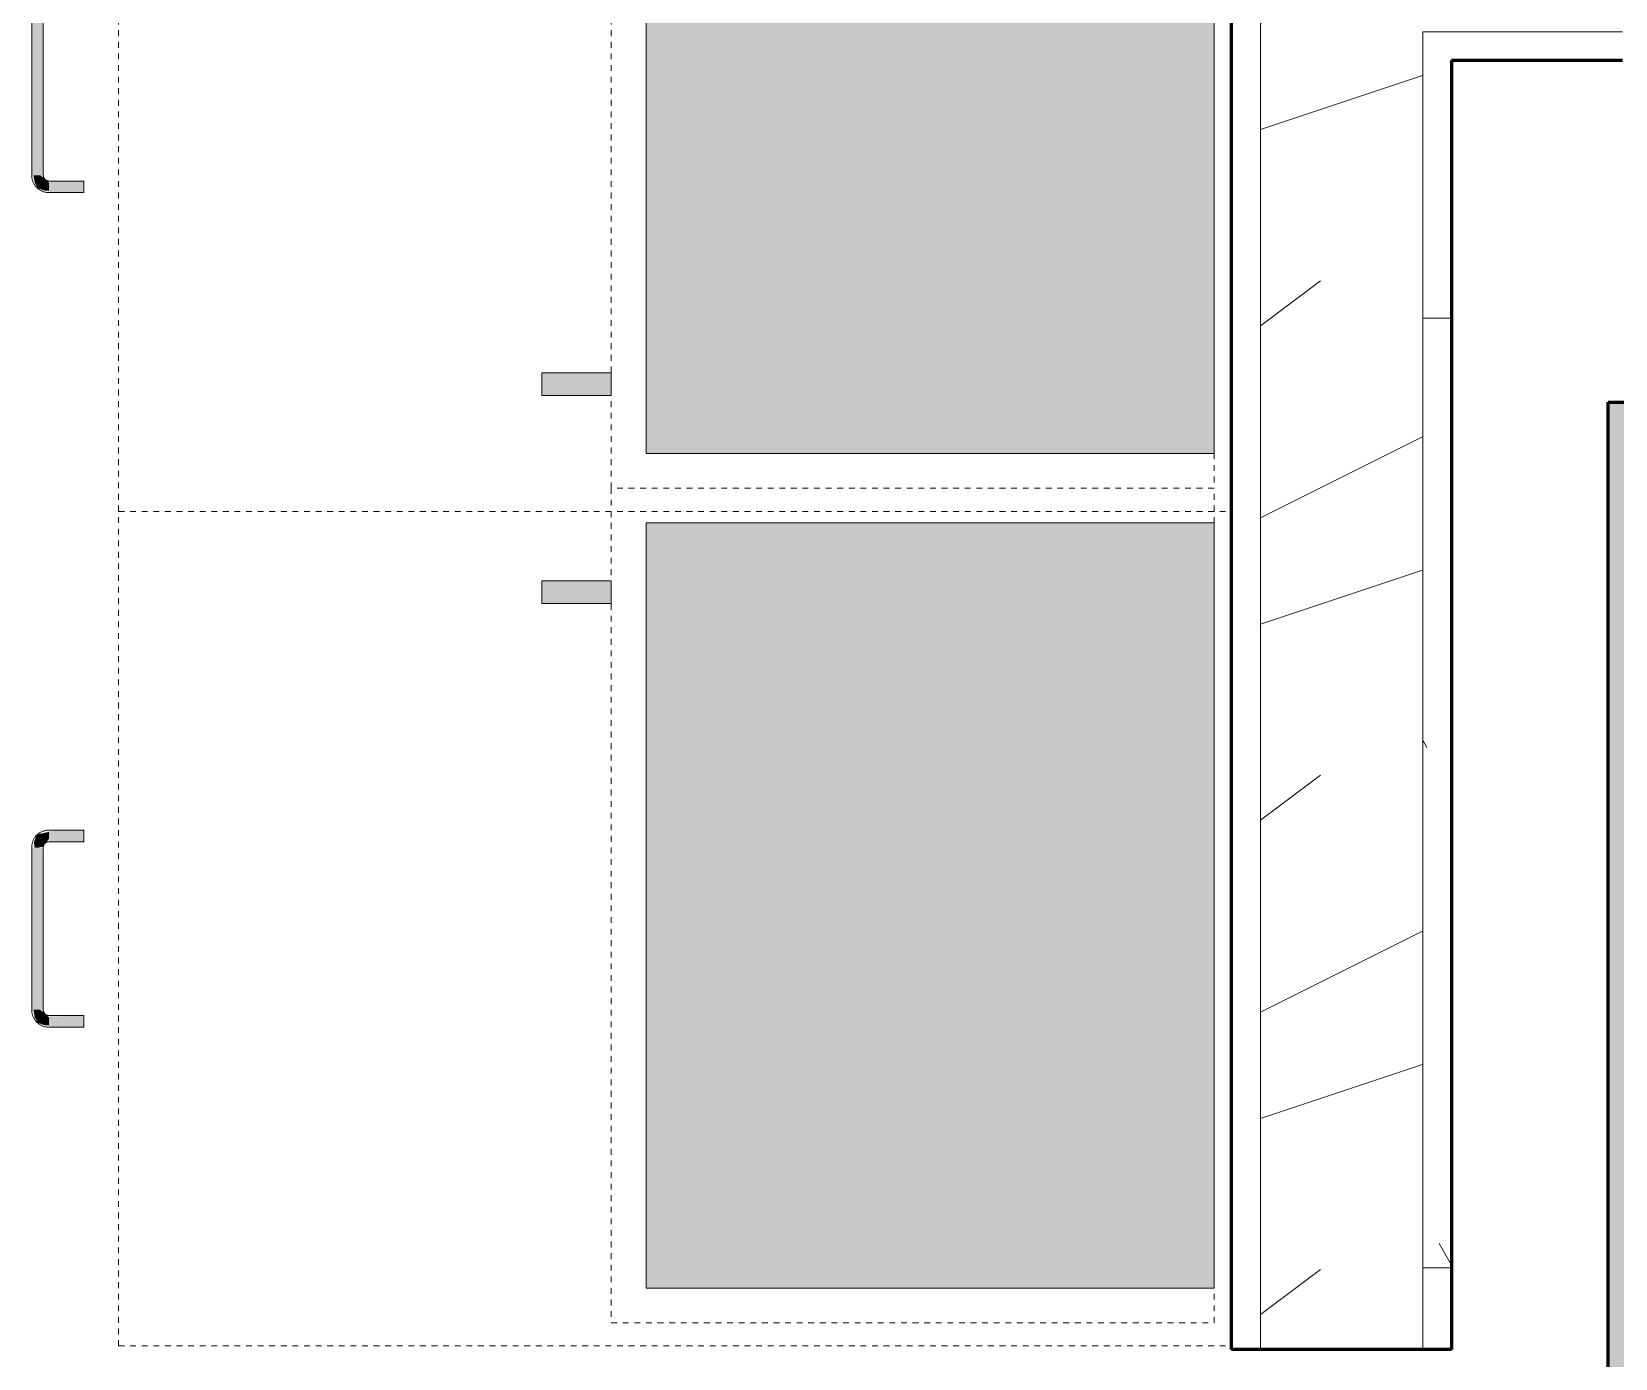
# Model space of a CAD drawing. Header units: inches. Extents: x -4169 to -1846, y 9706 to 12377.
# Drawn here: x -3542.12 to -3507.97, y 10017.9 to 10046.51 of the extents above; entities that cross this region are included whole.
import ezdxf

# ---------------------------------------------------------------- set-up
doc = ezdxf.new("R2010")
doc.units = ezdxf.units.IN
doc.header["$MEASUREMENT"] = 0
doc.linetypes.add('Dash', pattern=[0.25, 0.125, -0.125])
for name, color, linetype, lineweight in [('0-1', 7, 'Continuous', 5), ('0-2', 10, 'Continuous', 18), ('0-3', 253, 'Continuous', 9), ('A-GENM-2', 7, 'Continuous', 9), ('A-GENM-6', 250, 'Continuous', 60), ('A-GENM-7', 90, 'Continuous', 9), ('A-GENM-8', 253, 'Continuous', 9), ('A-GENM-9', 251, 'Continuous', 9), ('A-WALL-2', 250, 'Continuous', 60), ('A-WALL-3', 10, 'Continuous', 18), ('A-WALL-PATT-1', 7, 'Continuous', 9), ('A-WALL-PATT-2', 253, 'Continuous', 9), ('Q-CASE', 31, 'Continuous', 9), ('Q-CASE-1', 253, 'Continuous', 9), ('Q-CASE-3', 7, 'Continuous', 9), ('Q-CASE-4', 7, 'Dash', 9), ('Q-CASE-HDLN-1', 7, 'Dash', 9), ('Q-CASE-HDLN-2', 31, 'Continuous', 9)]:
    doc.layers.add(name, color=color, linetype=linetype, lineweight=lineweight)
pattern_1 = [(0, (0, 0), (20.48, 5.12), [0.845, -14.515, 0.845, -14.515, -81.92]), (0, (0, 0), (20.48, 5.12), [-30.72, 0.845, -29.875, 0.845, -14.515, -35.84]), (0, (0, 0), (20.48, 5.12), [-76.8, 0.845, -9.395, 0.845, -24.755]), (120, (7.68, 2.56), (-14.67405006737632, 15.1762002695053), [0.8449999999999999, -14.515, 0.8449999999999999, -14.515, -81.91999999999999]), (120, (7.68, 2.56), (-14.67405006737632, 15.1762002695053), [-30.72, 0.8449999999999999, -29.875, 0.8449999999999999, -14.515, -35.84]), (120, (7.68, 2.56), (-14.67405006737632, 15.1762002695053), [-76.79999999999998, 0.8449999999999999, -9.394999999999998, 0.8449999999999999, -24.755]), (240, (10.24, 12.8), (-5.805949932623669, -20.2962002695053), [0.845, -14.515, 0.845, -14.515, -81.92]), (240, (10.24, 12.8), (-5.805949932623669, -20.2962002695053), [-30.72, 0.845, -29.875, 0.845, -14.515, -35.84]), (240, (10.24, 12.8), (-5.805949932623669, -20.2962002695053), [-76.8, 0.845, -9.395, 0.845, -24.755])]

# ---------------------------------------------------------------- blocks, each defined once
blk = doc.blocks.new('300 Series Wall Hung Cabinet_301 - 18_-V12-ENLARGED RCP - 1ST FLOOR PLAN')
at = {"layer": 'Q-CASE-1'}
for points in [[(8.249999999990107, -12.43750000004257), (8.249999999990107, -0.1875000000035811), (-8.25000000001023, -0.1875000000035811), (-8.25000000001023, -12.43750000004257), (-0.2679450431886607, -12.43750000004257)], [(-6.511553985255659, -13.18750000004292), (-7.000000000009662, -13.18750000004292), (-7.000000000009662, -14.68675565726517), (-6.511553985255659, -14.68675565726517)]]:
    blk.add_hatch(color=256, dxfattribs=at).paths.add_polyline_path(points, flags=0)
at = {"layer": 'Q-CASE-3'}
for p, q in [((-8.250000000000163, -12.43750000003909), (-8.250000000000163, -0.1875000000001705)), ((-8.250000000000163, -0.1875000000001705), (8.249999999999915, -0.1875000000001705)), ((8.249999999999915, -0.1875000000001705), (8.249999999999915, -12.43750000003909)), ((8.249999999999915, -12.43750000003909), (-8.250000000000163, -12.43750000003909)), ((-6.511553985245651, -13.18750000003936), (-6.999999999999833, -13.18750000003936)), ((-6.999999999999833, -13.18750000003936), (-6.999999999999833, -14.68675565726169)), ((-6.511553985245656, -14.68675565726169), (-6.511553985245656, -13.18750000003936)), ((-6.999999999999833, -14.68675565726169), (-6.511553985245649, -14.68675565726169))]:
    blk.add_line(p, q, dxfattribs=at)
at = {"layer": 'Q-CASE-4'}
for p, q in [((9.000000000000199, -0.1875000000001704), (-8.999999999999787, -0.1875000000001704)), ((-8.999999999999789, -0.1875000000001704), (-8.999999999999789, -13.18750000003935)), ((9.000000000000199, -13.18750000003935), (9.000000000000199, -0.1875000000001705)), ((-8.999999999999789, -13.18750000003935), (9.000000000000199, -13.18750000003935))]:
    blk.add_line(p, q, dxfattribs=at)
blk = doc.blocks.new('Drawer_Base_Cabinet_3_drawer_12205 - 18_-2359161-ENLARGED RCP - 1ST FLOOR PLAN')
at = {"layer": 'Q-CASE'}
for points in [[(-1.141554353690139, -24.75000000000412), (-1.383035810262868, -24.75000000000412), (-1.370548257449286, -25.50000000000404), (-1.141554353690139, -25.50000000000404)], [(2.858445646309633, -24.75000000000412), (2.616964189737245, -24.75000000000412), (2.629451742550827, -25.50000000000404), (2.858445646309633, -25.50000000000404), (2.858445646309633, -25.31675927171876)], [(-1.01229508197639, -25.71764761936621), (-1.032273299472763, -25.64163343485928), (-1.199795081976049, -25.50000000000404), (-1.350683429624496, -25.50000000000404), (-1.30963003903139, -25.68750000000404), (-1.27746012492139, -25.76516504294904), (-1.124834624363188, -25.82838459524411), (-1.01229508197639, -25.8125000000041), (-1.01229508197639, -25.75000000000415)], [(2.826093265671943, -25.50000000000404), (2.649316570375276, -25.50000000000404), (2.487704918023837, -25.68750000000404), (2.487704918023837, -25.8383883476524), (2.641336690174512, -25.81136363636773), (2.760194836427786, -25.74748122927267), (2.816089513263477, -25.61253954239169)], [(2.487704918023837, -25.87500000000412), (2.487704918023837, -25.62500000000401), (-1.01229508197639, -25.64174682453103), (-1.01229508197639, -25.87500000000412), (0.3749532395415826, -25.87500000000412)]]:
    blk.add_hatch(color=256, dxfattribs=at).paths.add_polyline_path(points, flags=0)
at = {"layer": 'Q-CASE-HDLN-1'}
for p, q in [((9.737704918032785, -1.652011860642229e-13), (-8.262295081967212, -1.652011860642229e-13)), ((-8.26229508196721, -24.00000000000016), (-8.26229508196721, -1.652011860642229e-13)), ((9.737704918032785, -24.00000000000016), (9.737704918032785, -1.652011860642229e-13)), ((9.737704918032785, -24.00000000000016), (-8.262295081967212, -24.00000000000016))]:
    blk.add_line(p, q, dxfattribs=at)
at = {"layer": 'Q-CASE-HDLN-2'}
for p, q in [((-1.38729508197639, -25.50000000000404), (-1.38729508197639, -24.75000000000412)), ((-1.387295081967109, -24.7500000000002), (-1.383035810253243, -24.7500000000002)), ((-1.137295081967109, -24.7500000000002), (-1.387295081967109, -24.7500000000002)), ((-1.38729508197639, -25.50000000000416), (-1.38729508197639, -24.75000000000416)), ((-1.387295081967012, -24.75000000000031), (-1.383035810253145, -24.75000000000031)), ((-1.383035810253145, -24.75000000000031), (-1.387295081967012, -24.75000000000031)), ((-1.38729508197639, -25.50000000000505), (-1.38729508197639, -24.75000000000505)), ((-1.387295081966898, -24.75000000000115), (-1.383035810253032, -24.75000000000115)), ((-1.383035810253032, -24.75000000000115), (-1.387295081966898, -24.75000000000115)), ((-1.141554353680976, -24.7500000000002), (-1.137295081967109, -24.7500000000002)), ((-1.141554353680879, -24.75000000000031), (-1.137295081967012, -24.75000000000031)), ((-1.137295081967012, -24.75000000000031), (-1.141554353680878, -24.75000000000031)), ((-1.141554353680765, -24.75000000000115), (-1.137295081966898, -24.75000000000115)), ((-1.137295081966898, -24.75000000000115), (-1.141554353680764, -24.75000000000115)), ((-1.137295081976276, -24.75000000000412), (-1.137295081976276, -25.50000000000404)), ((-1.137295081976276, -24.75000000000416), (-1.137295081976276, -25.50000000000416)), ((-1.137295081976276, -24.75000000000505), (-1.137295081976276, -25.50000000000505)), ((2.612704918023723, -25.50000000000404), (2.612704918023723, -24.75000000000412)), ((2.862704918032885, -24.7500000000002), (2.612704918032885, -24.7500000000002)), ((2.612704918032885, -24.7500000000002), (2.616964189746752, -24.7500000000002)), ((2.612704918023723, -25.50000000000416), (2.612704918023723, -24.75000000000425)), ((2.616964189746851, -24.75000000000033), (2.612704918032984, -24.75000000000033)), ((2.612704918032984, -24.75000000000033), (2.61696418974685, -24.75000000000033)), ((2.612704918023723, -25.50000000000505), (2.612704918023723, -24.75000000000505)), ((2.616964189746965, -24.75000000000116), (2.612704918033098, -24.75000000000116)), ((2.612704918033098, -24.75000000000116), (2.616964189746965, -24.75000000000116)), ((2.858445646319019, -24.7500000000002), (2.862704918032885, -24.7500000000002)), ((2.862704918032984, -24.75000000000033), (2.858445646319117, -24.75000000000033)), ((2.858445646319117, -24.75000000000033), (2.862704918032984, -24.75000000000033)), ((2.862704918033098, -24.75000000000116), (2.858445646319232, -24.75000000000116)), ((2.858445646319232, -24.75000000000116), (2.862704918033098, -24.75000000000116)), ((2.862704918023496, -24.75000000000412), (2.862704918023496, -25.50000000000404)), ((2.862704918023837, -24.75000000000425), (2.862704918023837, -25.50000000000416)), ((2.862704918023837, -24.75000000000505), (2.862704918023837, -25.50000000000505)), ((-1.01229508197639, -25.62500000000401), (2.487704918023837, -25.6250000000041)), ((2.487704918023837, -25.87500000000412), (-1.01229508197639, -25.87500000000412))]:
    blk.add_line(p, q, dxfattribs=at)
at = {"layer": 'Q-CASE-HDLN-2', "flags": 128}
for points in [[(-1.01229508197639, -25.87500000000412), (-1.027291082296301, -25.87470004000199), (-1.042263092214739, -25.87380063986754), (-1.05718715970977, -25.87230323844924), (-1.072039409456806, -25.87021023127), (-1.086796081024658, -25.86752496669456), (-1.101433566886726, -25.86425174057357), (-1.115928450187994, -25.86039578937056), (-1.130257542207459, -25.85596328178497), (-1.144397919454263, -25.85096130888335), (-1.158326960341924, -25.84539787275517), (-1.172022381376223, -25.8392818737116), (-1.185462272804216, -25.83262309604632), (-1.198625133667747, -25.82543219238321), (-1.211489906196334, -25.81772066663411), (-1.224036009499514, -25.80950085559514), (-1.236243372487365, -25.80078590921071), (-1.248092465983063, -25.79158976953562), (-1.259564333965727, -25.78192714843195), (-1.270640623892745, -25.77181350403191), (-1.281303616063724, -25.76126501600931), (-1.29153625196534, -25.75029855969453), (-1.301322161563689, -25.73893167907855), (-1.310645689490229, -25.72718255874532), (-1.319491920089604, -25.71506999478126), (-1.327846701279213, -25.70261336470469), (-1.335696667192565, -25.68983259646635), (-1.343029259558307, -25.67674813656922), (-1.349832747792447, -25.66338091735793), (-1.35609624776589, -25.64975232353146), (-1.361809739213868, -25.63588415793282), (-1.366964081769879, -25.62179860666862), (-1.371551029584907, -25.60751820361608), (-1.375563244520663, -25.59306579437365), (-1.37899430788957, -25.57846449971334), (-1.381838730722052, -25.56373767859165), (-1.384091962548154, -25.54890889078093), (-1.385750398677828, -25.53400185917812), (-1.386811385966894, -25.5190404318542), (-1.387273227062565, -25.50404854390093), (-1.38729508197639, -25.50000000000404)], [(-1.29153625196534, -25.75029855969474), (-1.301322161563689, -25.73893167907859), (-1.310645689489888, -25.72718255874553), (-1.319491920088921, -25.71506999478139), (-1.327846701279213, -25.70261336470473), (-1.335696667192565, -25.68983259646647), (-1.343029259558307, -25.67674813656934), (-1.349832747792447, -25.66338091735797), (-1.356096247765549, -25.64975232353159), (-1.361809739213868, -25.63588415793295), (-1.366964081769879, -25.62179860666866), (-1.371551029584907, -25.60751820361612), (-1.375563244520663, -25.59306579437377), (-1.37899430788957, -25.57846449971355), (-1.381838730722052, -25.56373767859178), (-1.384091962548154, -25.54890889078096), (-1.385750398677828, -25.53400185917825), (-1.386811385966894, -25.51904043185424), (-1.387273227062565, -25.50404854390105), (-1.38729508197639, -25.50000000000416)], [(-1.29153625196534, -25.75029855969546), (-1.301322161563348, -25.73893167907947), (-1.310645689489888, -25.72718255874624), (-1.319491920088921, -25.71506999478219), (-1.327846701279213, -25.70261336470562), (-1.335696667192223, -25.68983259646736), (-1.343029259557966, -25.67674813657023), (-1.349832747792447, -25.66338091735885), (-1.356096247765549, -25.64975232353239), (-1.361809739213868, -25.63588415793375), (-1.366964081769879, -25.62179860666955), (-1.371551029584907, -25.60751820361701), (-1.375563244520663, -25.59306579437474), (-1.37899430788957, -25.57846449971426), (-1.381838730721711, -25.56373767859258), (-1.384091962548154, -25.54890889078185), (-1.385750398677828, -25.53400185917922), (-1.386811385966894, -25.51904043185512), (-1.387273227062565, -25.50404854390185), (-1.38729508197639, -25.50000000000505)], [(-1.137295081976276, -25.50000000000404), (-1.137195095309266, -25.50499866677743), (-1.136895295264253, -25.50998933675016), (-1.136396161457924, -25.51496402591517), (-1.135698492398205, -25.51991477583087), (-1.134803404206309, -25.52483366635346), (-1.133712328832985, -25.52971282830746), (-1.13242701176523, -25.5345444560746), (-1.130949509236757, -25.53932082008103), (-1.129282184936073, -25.54403427916353), (-1.127427706226854, -25.54867729279269), (-1.125389039878541, -25.55324243313737), (-1.123169447323903, -25.55772239694679), (-1.120772479436027, -25.56211001723458), (-1.118201970853079, -25.56639827474422), (-1.11546203383989, -25.57058030917839), (-1.112557051711974, -25.57464943017434), (-1.109491671820251, -25.57859912800641), (-1.10627079811934, -25.58242308400046), (-1.102899583318731, -25.58611518064291), (-1.099383420644813, -25.58966951136646), (-1.095727935206582, -25.5930803900005), (-1.091938975001199, -25.59634235986647), (-1.088022601556645, -25.59945020250865), (-1.083985080235379, -25.60239894604169), (-1.079832870209884, -25.60518387310509), (-1.075572614130237, -25.60780052840952), (-1.071211127498031, -25.61024472586468), (-1.066755387760963, -25.61251255527609), (-1.06221252315197, -25.6146003886006), (-1.057589801286212, -25.61650488575006), (-1.052894617531251, -25.61822299993526), (-1.048134483180092, -25.61975198254021), (-1.043317013432897, -25.62108938751883), (-1.038449915212595, -25.62223307530846), (-1.033540974838615, -25.62318121625265), (-1.028598045568628, -25.62393229352799), (-1.02362903503456, -25.6244851055713), (-1.018641892593336, -25.62483876800099), (-1.013644596608742, -25.62499271503279), (-1.01229508197639, -25.62500000000401)], [(-1.137295081976276, -25.50000000000416), (-1.137195095308925, -25.50499866677747), (-1.136895295264253, -25.50998933675037)], [(-1.137295081976276, -25.50000000000505), (-1.137195095308925, -25.50499866677835), (-1.136895295264253, -25.50998933675125)], [(2.862704918023496, -25.50000000000404), (2.862404958021784, -25.51499600032412), (2.861505557887085, -25.52996801024247), (2.860008156468779, -25.54489207773742), (2.857915149289624, -25.55974432748437), (2.855229884713935, -25.57450099905222), (2.851956658592939, -25.58913848491429), (2.848100707390017, -25.60363336821564), (2.843668199804597, -25.61796246023519), (2.838666226902887, -25.63210283748225), (2.833102790774887, -25.64603187836983), (2.826986791730973, -25.65972729940379), (2.820328014065694, -25.67316719083212), (2.81313711040309, -25.68633005169548), (2.805425584653562, -25.6991948242245), (2.797205773615019, -25.71174092752716), (2.788490827230248, -25.72394829051493), (2.779294687555079, -25.73579738401097), (2.769632066451663, -25.74726925199346), (2.759518422051542, -25.75834554192057), (2.748969934028764, -25.76900853409146), (2.738003477714073, -25.77924116999316), (2.726636597098263, -25.78902707959125), (2.714887476764943, -25.79835060751771), (2.702774912800805, -25.807196838117), (2.690318282723978, -25.81555161930703), (2.67753751448572, -25.82340158522038), (2.664453054588761, -25.83073417758596), (2.651085835377557, -25.83753766582027), (2.637457241550919, -25.84380116579354), (2.623589075952281, -25.84951465724177), (2.60950352468842, -25.8546689997977), (2.595223121635626, -25.85925594761256), (2.580770712393359, -25.86326816254848), (2.566169417732794, -25.86669922591739), (2.551442596611195, -25.86954364874979), (2.536613808800552, -25.87179688057597), (2.521706777197664, -25.87345531670573), (2.506745349873654, -25.87451630399488), (2.491753461920552, -25.8749781450903), (2.487704918023837, -25.87500000000412)], [(2.487704918023837, -25.6250000000041), (2.4927035847968, -25.62490001333675), (2.497694254769612, -25.6246002132919), (2.502668943934963, -25.62410107948583), (2.507619693850074, -25.62340341042603), (2.512538584372919, -25.62250832223421), (2.517417746326827, -25.62141724686055), (2.522249374094144, -25.62013192979297), (2.527025738100746, -25.61865442726441), (2.531739197183242, -25.61698710296389), (2.536382210812234, -25.61513262425442), (2.54094735115666, -25.61309395790653), (2.545427314966332, -25.61087436535147), (2.549814935254289, -25.60847739746376), (2.554103192763591, -25.60590688888073), (2.558285227198098, -25.60316695186771), (2.562354348194048, -25.60026196973962), (2.566304046025948, -25.59719658984799), (2.570128002020169, -25.59397571614673), (2.573820098662622, -25.59060450134672), (2.577374429386168, -25.58708833867246), (2.58078530802004, -25.58343285323432), (2.58404727788627, -25.57964389302893), (2.58715512052845, -25.57572751958455), (2.590103864061234, -25.5716899982632), (2.592888791124551, -25.56753778823762), (2.595505446428887, -25.56327753215814), (2.597949643884135, -25.55891604552585), (2.60021747329597, -25.55446030578861), (2.602305306620223, -25.54991744117988), (2.604209803769777, -25.54529471931361), (2.605927917954886, -25.5405995355589), (2.607456900559668, -25.53583940120808), (2.608794305538367, -25.53102193146063), (2.609937993328003, -25.52615483324059), (2.610886134272277, -25.52124589286661), (2.611637211547872, -25.51630296359636), (2.612190023591097, -25.51133395306212), (2.612543686020444, -25.50634681062073), (2.612697633052334, -25.50134951463639), (2.612704918023723, -25.50000000000404)], [(2.612190023591097, -25.51133395306216), (2.612543686020444, -25.50634681062094), (2.612697633052334, -25.50134951463643), (2.612704918023723, -25.50000000000416)], [(2.612190023591097, -25.51133395306305), (2.612543686020785, -25.50634681062165), (2.612697633052334, -25.50134951463732), (2.612704918023723, -25.50000000000505)], [(2.862704918023837, -25.50000000000416), (2.862404958021784, -25.51499600032425), (2.861505557887085, -25.5299680102426), (2.860008156468779, -25.54489207773746), (2.857915149289624, -25.55974432748449), (2.855229884714276, -25.57450099905226), (2.85195665859328, -25.58913848491433), (2.848100707390017, -25.60363336821568), (2.843668199804597, -25.61796246023523), (2.838666226902887, -25.63210283748229), (2.833102790774887, -25.64603187836995), (2.826986791730973, -25.659727299404), (2.820328014065694, -25.67316719083233), (2.81313711040309, -25.68633005169561), (2.805425584653562, -25.69919482422453), (2.797205773615019, -25.71174092752729), (2.788490827230248, -25.72394829051514), (2.779294687555079, -25.73579738401109), (2.769632066451663, -25.7472692519935), (2.759518422051542, -25.7583455419206)], [(2.862704918023837, -25.50000000000505), (2.862404958021784, -25.51499600032504), (2.861505557887085, -25.52996801024348), (2.860008156468779, -25.54489207773843), (2.857915149289624, -25.55974432748538), (2.855229884714276, -25.57450099905323), (2.85195665859328, -25.58913848491521), (2.848100707390017, -25.60363336821657), (2.843668199804938, -25.61796246023612), (2.838666226903228, -25.63210283748318), (2.833102790774887, -25.64603187837075), (2.826986791731315, -25.65972729940471), (2.820328014065694, -25.67316719083304), (2.81313711040309, -25.68633005169641), (2.805425584653562, -25.69919482422542), (2.797205773615019, -25.71174092752817), (2.788490827230589, -25.72394829051585), (2.779294687555079, -25.73579738401198), (2.769632066451663, -25.74726925199439), (2.759518422051542, -25.75834554192149)], [(-1.01229508197639, -25.87500000000416), (-1.027291082296301, -25.87470004000203), (-1.042263092214739, -25.87380063986767), (-1.05718715970977, -25.87230323844936), (-1.072039409456806, -25.87021023127004), (-1.086796081024658, -25.8675249666946), (-1.101433566886726, -25.86425174057361), (-1.115928450187994, -25.86039578937077), (-1.130257542207459, -25.85596328178518), (-1.144397919454263, -25.85096130888347), (-1.158326960341924, -25.84539787275521), (-1.172022381376223, -25.83928187371173), (-1.185462272804216, -25.83262309604645), (-1.198625133667747, -25.82543219238333), (-1.211489906196334, -25.81772066663423), (-1.224036009499514, -25.80950085559526), (-1.236243372487024, -25.80078590921083), (-1.248092465983063, -25.79158976953583), (-1.259564333965727, -25.78192714843208), (-1.270640623892745, -25.77181350403204)], [(-1.01229508197639, -25.87500000000505), (-1.027291082296301, -25.87470004000291), (-1.042263092214739, -25.87380063986855), (-1.05718715970977, -25.87230323845025), (-1.072039409456806, -25.87021023127092), (-1.086796081024317, -25.86752496669549), (-1.101433566886385, -25.86425174057458), (-1.115928450187994, -25.86039578937165), (-1.130257542207459, -25.85596328178589), (-1.144397919454263, -25.85096130888427), (-1.158326960341924, -25.8453978727561), (-1.172022381376223, -25.83928187371253), (-1.185462272804216, -25.83262309604725), (-1.198625133667747, -25.82543219238422), (-1.211489906196334, -25.81772066663503), (-1.224036009499514, -25.80950085559623), (-1.236243372487024, -25.80078590921163), (-1.248092465983063, -25.79158976953655), (-1.259564333965727, -25.78192714843287), (-1.270640623892745, -25.77181350403284)], [(-1.02362903503456, -25.62448510557142), (-1.018641892592654, -25.62483876800111), (-1.013644596608401, -25.624992715033)], [(-1.023629035034219, -25.62448510557222), (-1.018641892592654, -25.624838768002), (-1.013644596608401, -25.6249927150338)], [(2.487704918023837, -25.62500000000414), (2.4927035847968, -25.62490001333678), (2.497694254769612, -25.62460021329194)], [(2.487704918023837, -25.62500000000511), (2.492703584797141, -25.62490001333767), (2.497694254769953, -25.62460021329283)], [(2.738003477714073, -25.77924116999328), (2.726636597098263, -25.78902707959129), (2.714887476764943, -25.79835060751783), (2.702774912800805, -25.80719683811704), (2.690318282724319, -25.81555161930716), (2.67753751448572, -25.82340158522051), (2.664453054588761, -25.830734177586), (2.651085835377557, -25.83753766582039), (2.637457241550919, -25.84380116579366), (2.623589075952281, -25.8495146572419), (2.60950352468842, -25.85466899979774), (2.595223121635626, -25.85925594761268), (2.580770712393359, -25.86326816254852), (2.566169417733135, -25.86669922591743), (2.551442596611195, -25.86954364874991), (2.536613808800552, -25.8717968805761), (2.521706777197664, -25.87345531670586), (2.506745349873654, -25.87451630399501), (2.491753461920552, -25.87497814509042), (2.487704918023837, -25.87500000000416)], [(2.738003477714414, -25.77924116999417), (2.726636597098263, -25.78902707959218), (2.714887476765284, -25.79835060751863), (2.702774912800805, -25.80719683811792), (2.690318282724319, -25.81555161930804), (2.677537514486061, -25.82340158522131), (2.664453054588761, -25.83073417758688), (2.651085835377557, -25.83753766582119), (2.63745724155126, -25.84380116579446), (2.623589075952281, -25.8495146572427), (2.60950352468842, -25.85466899979862), (2.595223121635626, -25.85925594761348), (2.580770712393359, -25.86326816254941), (2.566169417733135, -25.86669922591831), (2.551442596611195, -25.86954364875071), (2.536613808800552, -25.8717968805769), (2.521706777198005, -25.87345531670666), (2.506745349873654, -25.87451630399581), (2.491753461920552, -25.87497814509122), (2.487704918023837, -25.87500000000505)]]:
    blk.add_lwpolyline(points, dxfattribs=at)
blk = doc.blocks.new('300 Series Wall Hung Cabinet_301 - 18_-V13-ENLARGED RCP - 1ST FLOOR PLAN')
at = {"layer": 'Q-CASE-1'}
for points in [[(-6.999999999989881, 13.18750000004257), (-6.511553985235536, 13.18750000004257), (-6.511553985235536, 14.68675565726481), (-6.999999999989881, 14.68675565726481)], [(-8.249999999990107, 12.43750000004223), (-8.249999999990107, 0.18750000000324), (8.250000000009889, 0.1875000000030695), (8.250000000009889, 12.43750000004206), (2.376360962574608, 12.43750000004206)]]:
    blk.add_hatch(color=256, dxfattribs=at).paths.add_polyline_path(points, flags=0)
at = {"layer": 'Q-CASE-3'}
for p, q in [((-6.511553985245649, 14.68675565726133), (-6.999999999999833, 14.68675565726133)), ((-6.999999999999833, 14.68675565726133), (-6.999999999999833, 13.18750000003901)), ((-6.511553985245656, 13.18750000003901), (-6.511553985245656, 14.68675565726133)), ((-6.999999999999833, 13.18750000003901), (-6.511553985245651, 13.18750000003901)), ((-8.250000000000163, 0.1874999999998294), (-8.250000000000163, 12.43750000003874)), ((-8.250000000000163, 12.43750000003874), (8.249999999999915, 12.43750000003874)), ((8.249999999999915, 12.43750000003874), (8.249999999999915, 0.1874999999998294)), ((8.249999999999915, 0.1874999999998294), (-8.250000000000163, 0.1874999999998294))]:
    blk.add_line(p, q, dxfattribs=at)
at = {"layer": 'Q-CASE-4'}
for p, q in [((-8.999999999999789, 0.1874999999998294), (-8.999999999999789, 13.18750000003901)), ((-8.999999999999789, 13.18750000003901), (8.500000000001528, 13.18750000003901)), ((9.000000000000199, 2.690165616115701), (9.000000000000199, 0.1874999999998294)), ((9.000000000000199, 0.1874999999998294), (-8.999999999999787, 0.1874999999998294))]:
    blk.add_line(p, q, dxfattribs=at)
blk = doc.blocks.new('CTR - 1st Phase - Unit Layouts_rvt-1-ENLARGED RCP - 1ST FLOOR PLAN')
at = {"layer": 'A-WALL-PATT-1'}
h = blk.add_hatch(dxfattribs=at)
h.set_pattern_fill('FP_1', color=256, style=0, pattern_type=2)
h.set_pattern_definition(pattern_1)
h.paths.add_polyline_path([(-3515.623736679153, 10018.08939611052), (-3515.623736679152, 10166.04347612413), (-3516.248736679151, 10166.04347612413), (-3516.248736679152, 10018.08939611052)], flags=0)
h.paths.add_polyline_path([(-3515.884196672342, 10169.54347612413), (-3515.623736679152, 10169.54505264084), (-3515.623736679152, 10170.42893611732), (-3516.248736679151, 10169.80393611733), (-3516.248736679151, 10169.54347612413)], flags=0)
h = blk.add_hatch(dxfattribs=at)
h.set_pattern_fill('FP_1', color=256, style=0, pattern_type=2)
h.set_pattern_definition(pattern_1)
h.paths.add_polyline_path([(-3511.498736679152, 10018.08939611052), (-3511.498736679152, 10046.51439611041), (-3512.123736679152, 10046.51439611041), (-3512.123736679152, 10018.08939611054)], flags=0)
h.paths.add_polyline_path([(-3512.123736679152, 10050.01439611041), (-3511.498736679152, 10050.01439611041), (-3511.498736679151, 10168.72030517254), (-3512.12373667915, 10168.09530517254), (-3512.123736679152, 10068.15325300608)], flags=0)
at = {"layer": 'A-WALL-PATT-2'}
h = blk.add_hatch(dxfattribs=at)
h.set_pattern_fill('FP_2', color=256, style=0, pattern_type=2)
h.set_pattern_definition([(216.87, (4.265, 10.662), (31.98716190389133, 21.32545714244463), [5.331, -47.981]), (206.565, (10.662, 7.464), (-10.66247606731217, -10.66200980650436), [11.921, -11.921]), (198.435, (10.662, 2.132), (-21.3244936496746, -10.66258686177925), [6.743999999999999, -26.974])])
h.paths.add_polyline_path([(-3515.623736679153, 10018.08939611052), (-3512.123736679152, 10018.08939611052), (-3512.149935598115, 10173.01885372188), (-3515.623736679152, 10169.54505264083), (-3515.623736679153, 10027.93642116731)], flags=0)
at = {"layer": 'A-WALL-2'}
for p, q in [((-3516.248736679149, 10018.08939611051), (-3516.248736679148, 10087.39239792494)), ((-3511.498736679148, 10045.8893961104), (-3511.498736679149, 10018.08939611051)), ((-3507.813667004558, 10045.8893961104), (-3511.498736679148, 10045.8893961104)), ((-3511.498736679149, 10018.08939611051), (-3516.248736679149, 10018.08939611051))]:
    blk.add_line(p, q, dxfattribs=at)
at = {"layer": 'A-WALL-3'}
for p, q in [((-3515.623736679149, 10018.08939611051), (-3515.623736679147, 10166.04347612412)), ((-3512.123736679149, 10018.08939611051), (-3512.123736679148, 10046.5143961104)), ((-3511.498736679148, 10046.5143961104), (-3512.123736679149, 10046.5143961104)), ((-3507.813667004558, 10046.5143961104), (-3511.498736679148, 10046.5143961104))]:
    blk.add_line(p, q, dxfattribs=at)
at = {"layer": '0-2'}
for name, p, rotation in [('300 Series Wall Hung Cabinet_301 - 18_-V13-ENLARGED RCP - 1ST FLOOR PLAN', (-3516.436236679147, 10045.66847612412), 90), ('Drawer_Base_Cabinet_3_drawer_12205 - 18_-2359161-ENLARGED RCP - 1ST FLOOR PLAN', (-3516.248736679083, 10045.90618104216), 269.9999999999994), ('300 Series Wall Hung Cabinet_301 - 18_-V12-ENLARGED RCP - 1ST FLOOR PLAN', (-3516.436236679147, 10027.66847612412), 270), ('Drawer_Base_Cabinet_3_drawer_12205 - 18_-2359161-ENLARGED RCP - 1ST FLOOR PLAN', (-3516.248736679084, 10027.90618104216), 269.9999999999994)]:
    blk.add_blockref(name, p, dxfattribs=dict(at, rotation=rotation))
blk = doc.blocks.new('V-Series_EWC4_SPVU_RFA_2015 - 1ST FLOOR-2484708-ENLARGED RCP - 1ST FLOOR PLAN')
at = {"layer": 'A-GENM-2'}
h = blk.add_hatch(color=256, dxfattribs=at)
h.paths.add_polyline_path([(-3131.76911093211, 12089.68939611053), (-3131.76911093211, 12090.68939611055), (-3132.33161093211, 12090.68939611055), (-3132.33161093211, 12089.68939611053)], flags=0)
h.paths.add_polyline_path([(-3103.33161093211, 12089.68939611053), (-3103.33161093211, 12090.68939611055), (-3103.89411093211, 12090.68939611055), (-3103.89411093211, 12089.68939611059)], flags=0)
at = {"layer": 'A-GENM-7'}
blk.add_hatch(color=256, dxfattribs=at).paths.add_polyline_path([(-3131.76911093211, 12089.68939611053), (-3103.89411093211, 12089.68939611053), (-3103.89411093211, 12090.68939611055), (-3131.76911093211, 12090.68939611055)], flags=0)
at = {"layer": 'A-GENM-8'}
for points in [[(-3103.89411093211, 12060.25189611054), (-3103.920502900587, 12088.18939611055), (-3104.33161093211, 12088.18939611055), (-3104.33161093211, 12088.68939611055), (-3131.331610932111, 12088.68939611055), (-3131.331610932111, 12088.18939611055), (-3131.769110932109, 12088.18939611055), (-3131.769110932111, 12060.25189611054), (-3131.331610932111, 12060.25189611054), (-3131.33161093211, 12064.82387686761), (-3104.33161093211, 12064.82387686761), (-3104.331610932111, 12060.25189611054)], [(-3117.572333764325, 12060.25189611054), (-3104.331610932111, 12060.25189611054), (-3104.331610932111, 12060.90566769887), (-3131.331610932111, 12060.90566769887), (-3131.331610932111, 12060.25189611054), (-3126.524294147838, 12060.25189611054)]]:
    blk.add_hatch(color=256, dxfattribs=at).paths.add_polyline_path(points, flags=0)
at = {"layer": 'A-GENM-9'}
h = blk.add_hatch(dxfattribs=at)
h.set_pattern_fill('FP_22', color=256, style=0, pattern_type=2)
h.set_pattern_definition([(0, (-3117.832, 12068.854), (0, -0.648), []), (270, (-3117.832, 12068.854), (-1, -6.123233995736766e-17), [])])
h.paths.add_polyline_path([(-3131.331610932111, 12060.90566769887), (-3104.331610932111, 12060.90566769887), (-3104.33161093211, 12064.82387686761), (-3131.33161093211, 12064.82387686761)], flags=0)
at = {"layer": 'A-GENM-2'}
for p, q in [((-3104.331610932108, 12060.90566769886), (-3131.331610932108, 12060.90566769886)), ((-3131.331610932108, 12060.25189611053), (-3104.331610932108, 12060.25189611053))]:
    blk.add_line(p, q, dxfattribs=at)
at = {"layer": 'A-GENM-6'}
for p, q in [((-3132.331610932107, 12090.68939611053), (-3131.769110932107, 12090.68939611053)), ((-3132.331610932107, 12089.68939611053), (-3132.331610932107, 12090.68939611053)), ((-3131.769110932107, 12090.68939611053), (-3103.894110932107, 12090.68939611053)), ((-3131.769110932107, 12089.68939611053), (-3131.769110932107, 12090.68939611053)), ((-3131.769110932107, 12090.68939611053), (-3131.769110932107, 12089.68939611053)), ((-3103.894110932107, 12090.68939611053), (-3103.894110932107, 12089.68939611053)), ((-3103.894110932107, 12090.68939611053), (-3103.331610932107, 12090.68939611053)), ((-3103.894110932107, 12089.68939611053), (-3103.894110932107, 12090.68939611053)), ((-3103.331610932107, 12090.68939611053), (-3103.331610932107, 12089.68939611053)), ((-3131.769110932107, 12089.68939611053), (-3132.331610932107, 12089.68939611053)), ((-3103.894110932107, 12089.68939611053), (-3131.769110932107, 12089.68939611053)), ((-3131.769110932108, 12060.25189611053), (-3131.769110932107, 12089.68939611053)), ((-3131.769110932107, 12089.68939611053), (-3131.331610932108, 12089.68939611053)), ((-3131.331610932108, 12088.68939611053), (-3131.331610932108, 12089.68939611053)), ((-3131.331610932108, 12089.68939611053), (-3130.831610932107, 12089.68939611053)), ((-3131.331610932108, 12089.68939611053), (-3131.331610932108, 12088.68939611053)), ((-3130.831610932107, 12089.68939611053), (-3130.831610932107, 12088.68939611053)), ((-3104.831610932107, 12088.68939611053), (-3104.831610932107, 12089.68939611053)), ((-3104.831610932107, 12089.68939611053), (-3104.331610932108, 12089.68939611053)), ((-3104.331610932108, 12089.68939611053), (-3104.331610932108, 12088.68939611053)), ((-3104.331610932108, 12088.68939611053), (-3104.331610932108, 12089.68939611053)), ((-3104.331610932108, 12089.68939611053), (-3103.894110932108, 12089.68939611053)), ((-3103.331610932107, 12089.68939611053), (-3103.894110932107, 12089.68939611053)), ((-3103.894110932108, 12089.68939611053), (-3103.894110932108, 12060.25189611053)), ((-3130.831610932107, 12088.68939611053), (-3130.831610932107, 12089.43939611053)), ((-3130.831610932107, 12089.43939611053), (-3104.831610932107, 12089.43939611053)), ((-3104.831610932107, 12089.43939611053), (-3104.831610932107, 12088.68939611053)), ((-3130.831610932107, 12088.68939611053), (-3131.331610932108, 12088.68939611053)), ((-3131.331610932108, 12088.68939611053), (-3104.331610932108, 12088.68939611053)), ((-3104.831610932107, 12088.68939611053), (-3130.831610932107, 12088.68939611053)), ((-3104.331610932108, 12088.68939611053), (-3104.831610932107, 12088.68939611053)), ((-3104.331610932108, 12064.8238768676), (-3131.331610932108, 12064.8238768676)), ((-3131.331610932108, 12064.8238768676), (-3131.331610932108, 12060.25189611053)), ((-3104.331610932108, 12060.25189611053), (-3104.331610932108, 12064.8238768676)), ((-3131.331610932108, 12060.25189611053), (-3131.769110932108, 12060.25189611053)), ((-3103.894110932108, 12060.25189611053), (-3104.331610932108, 12060.25189611053))]:
    blk.add_line(p, q, dxfattribs=at)
blk = doc.blocks.new('CTR - 1st Phase - Shell_rvt-1-ENLARGED RCP - 1ST FLOOR PLAN')
at = {"layer": '0-3', "rotation": 180}
blk.add_blockref('V-Series_EWC4_SPVU_RFA_2015 - 1ST FLOOR-2484708-ENLARGED RCP - 1ST FLOOR PLAN', (-6612.017847611814, 22098.77879222104), dxfattribs=at)

msp = doc.modelspace()

# ---------------------------------------------------------------- block references
at = {"layer": '0-1'}
for name in ['CTR - 1st Phase - Shell_rvt-1-ENLARGED RCP - 1ST FLOOR PLAN', 'CTR - 1st Phase - Unit Layouts_rvt-1-ENLARGED RCP - 1ST FLOOR PLAN']:
    msp.add_blockref(name, (0, 0), dxfattribs=at)

doc.saveas('drawing.dxf')
